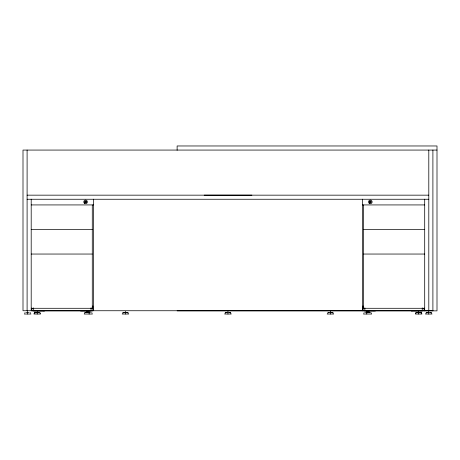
<?xml version="1.0" encoding="UTF-8"?>
<svg xmlns="http://www.w3.org/2000/svg" width="460" height="460" viewBox="0 0 460 460"><rect width="100%" height="100%" fill="white"/><g stroke="black" fill="none" stroke-linecap="round" stroke-linejoin="round"><path stroke-width="0.69" d="M33.655 307.889L33.718 310.741M80.477 310.632L80.695 310.747M91.137 310.632L91.045 310.977L91.045 307.889M411.677 310.632L411.798 310.971L411.895 310.667M34.086 313.341L34.862 312.582M84.364 313.341L85.146 312.582M415.564 313.341L416.346 312.582M24.587 313.214L25.185 312.61M34.149 313.214L35.788 312.392M122.412 313.214L124.056 312.392L126.897 312.392L128.535 313.214M224.888 313.214L226.533 312.392L229.373 312.392L231.012 313.214M327.365 313.214L329.003 312.392L331.844 312.392L333.488 313.214M363.71 313.214L364.308 312.61M415.633 313.214L416.225 312.61M425.672 313.214L427.317 312.392L430.157 312.392L431.796 313.214M33.287 308.349L32.769 308.867L32.246 308.349M364.303 308.349L363.779 308.867L363.262 308.349M423.654 308.349L423.137 308.867L422.613 308.349M44.379 310.741L44.005 310.868M373.94 310.741L373.566 310.707M35.196 312.587L34.638 312.869L35.903 312.392M35.362 312.61L34.782 312.869L35.88 312.392M225.509 312.829L226.533 312.392L225.509 312.823M327.986 312.829L329.003 312.392M364.855 307.889L364.855 310.977L364.763 310.632M84.824 312.754L85.888 312.392L90.551 312.392M416.024 312.754L420.296 312.392L421.814 313.341M35.719 312.392L34.54 312.754L38.812 312.392M44.005 310.667L44.102 310.971L44.223 310.632M375.205 310.747L375.423 310.632M437 150.069L23 150.069L23 310.741L432.9 310.741M27.1 195.161L428.8 195.161M27.1 199.255L428.8 199.255M31.199 204.93L93.512 204.93M362.388 204.93L424.701 204.93M31.199 229.528L92.282 229.528M363.618 229.528L424.701 229.528M31.199 254.046L92.282 254.046M363.618 254.046L424.701 254.046M31.199 308.292L92.282 308.292L92.282 204.93M424.701 308.292L363.618 308.292L363.618 204.93M31.786 310.632L92.874 310.632M363.026 310.632L424.12 310.632M177.123 310.862L437 310.862L437 145.97L177.123 145.97L177.123 150.27M33.655 310.977L36.461 310.971M37.795 310.977L44.102 310.971M80.598 310.971L88.285 310.977M89.631 310.971L91.045 310.977M364.855 310.977L375.303 310.971M411.798 310.971L418.105 310.977M419.44 310.971L422.245 310.977L422.245 307.889M26.226 312.392L29.066 312.392M365.349 312.392L370.012 312.392M24.369 314.03L30.929 314.03M33.931 314.03L40.491 314.03M84.215 314.03L92.408 314.03M122.193 314.03L128.754 314.03M224.67 314.03L231.23 314.03M327.146 314.03L333.707 314.03M363.492 314.03L371.686 314.03M415.414 314.03L421.969 314.03M425.454 314.03L432.015 314.03M411.895 310.868L411.522 310.741M420.181 312.392L421.36 312.754L421.038 312.582M419.997 312.392L421.268 312.869L420.71 312.587M370.76 312.582L371.536 313.341M39.56 312.582L40.336 313.341M81.966 310.741L82.334 310.707M421.153 312.61L421.751 313.214M91.597 312.61L92.19 313.214M39.675 312.61L40.273 313.214M30.113 312.61L30.711 313.214M92.121 307.826L92.644 308.349L92.121 308.867L91.597 308.349M432.9 150.069L432.9 310.862M428.8 150.069L428.8 310.741M428.737 311.362L428.737 312.392M428.737 313.404L428.737 314.03M424.701 199.191L424.701 310.753M424.12 308.022L424.12 310.868M418.692 311.362L418.692 314.03M368.96 311.362L368.96 312.392M367.862 311.362L367.862 312.392M366.769 311.362L366.769 314.03M363.026 305.9L363.026 310.868M362.399 199.191L362.399 310.753M330.424 311.362L330.424 312.392M330.424 313.404L330.424 314.03M251.89 195.161L204.177 195.161M227.953 311.362L227.953 312.392M227.953 313.404L227.953 314.03M125.476 311.362L125.476 312.392M125.476 313.404L125.476 314.03M93.501 199.191L93.501 310.753M92.874 305.9L92.874 310.868L31.786 310.868L31.786 308.022M89.131 311.362L89.131 314.03M88.038 311.362L88.038 312.392M86.946 311.362L86.946 312.392M37.208 311.362L37.208 314.03M31.199 199.191L31.199 310.753M27.646 311.362L27.646 312.392M27.646 313.404L27.646 314.03M27.1 150.069L27.1 310.741M419.784 312.392A1.639 1.098 -90 0 1 420.204 312.512M417.174 312.512A1.639 1.098 -90 0 1 417.594 312.392M369.506 312.392A1.639 1.098 -90 0 1 369.926 312.512M35.696 312.512A1.639 1.098 -90 0 1 36.116 312.392M38.306 312.392A1.639 1.098 -90 0 1 38.726 312.512M85.974 312.512A1.639 1.098 -90 0 1 86.394 312.392M124.056 312.392L123.038 312.829L124.056 312.392M427.317 312.392L426.299 312.829L427.317 312.392M85.962 201.399L85.198 201.399L85.198 202.498L85.962 202.498L85.962 201.399M370.702 201.399L369.943 201.399L369.943 202.498L370.702 202.498L370.702 201.399M431.181 312.823L430.157 312.392L431.175 312.829M332.867 312.823L331.844 312.392L332.862 312.829M230.397 312.823L229.373 312.392L230.391 312.829M127.92 312.823L126.897 312.392L127.914 312.829M369.817 202.647A0.885 0.885 0 0 0 371.203 201.998A0.885 0.885 0 0 0 369.943 201.123A0.885 0.885 0 0 0 369.817 202.647M369.288 203.4A1.805 1.805 0 0 0 372.117 202.078A1.805 1.805 0 0 0 369.558 200.29A1.805 1.805 0 0 0 369.288 203.4M85.008 202.601A0.885 0.885 0 0 0 86.451 202.078A0.885 0.885 0 0 0 85.278 201.089A0.885 0.885 0 0 0 85.008 202.601M84.421 203.303A1.805 1.805 0 0 0 87.354 202.239A1.805 1.805 0 0 0 84.968 200.226A1.805 1.805 0 0 0 84.421 203.303"/></g></svg>
